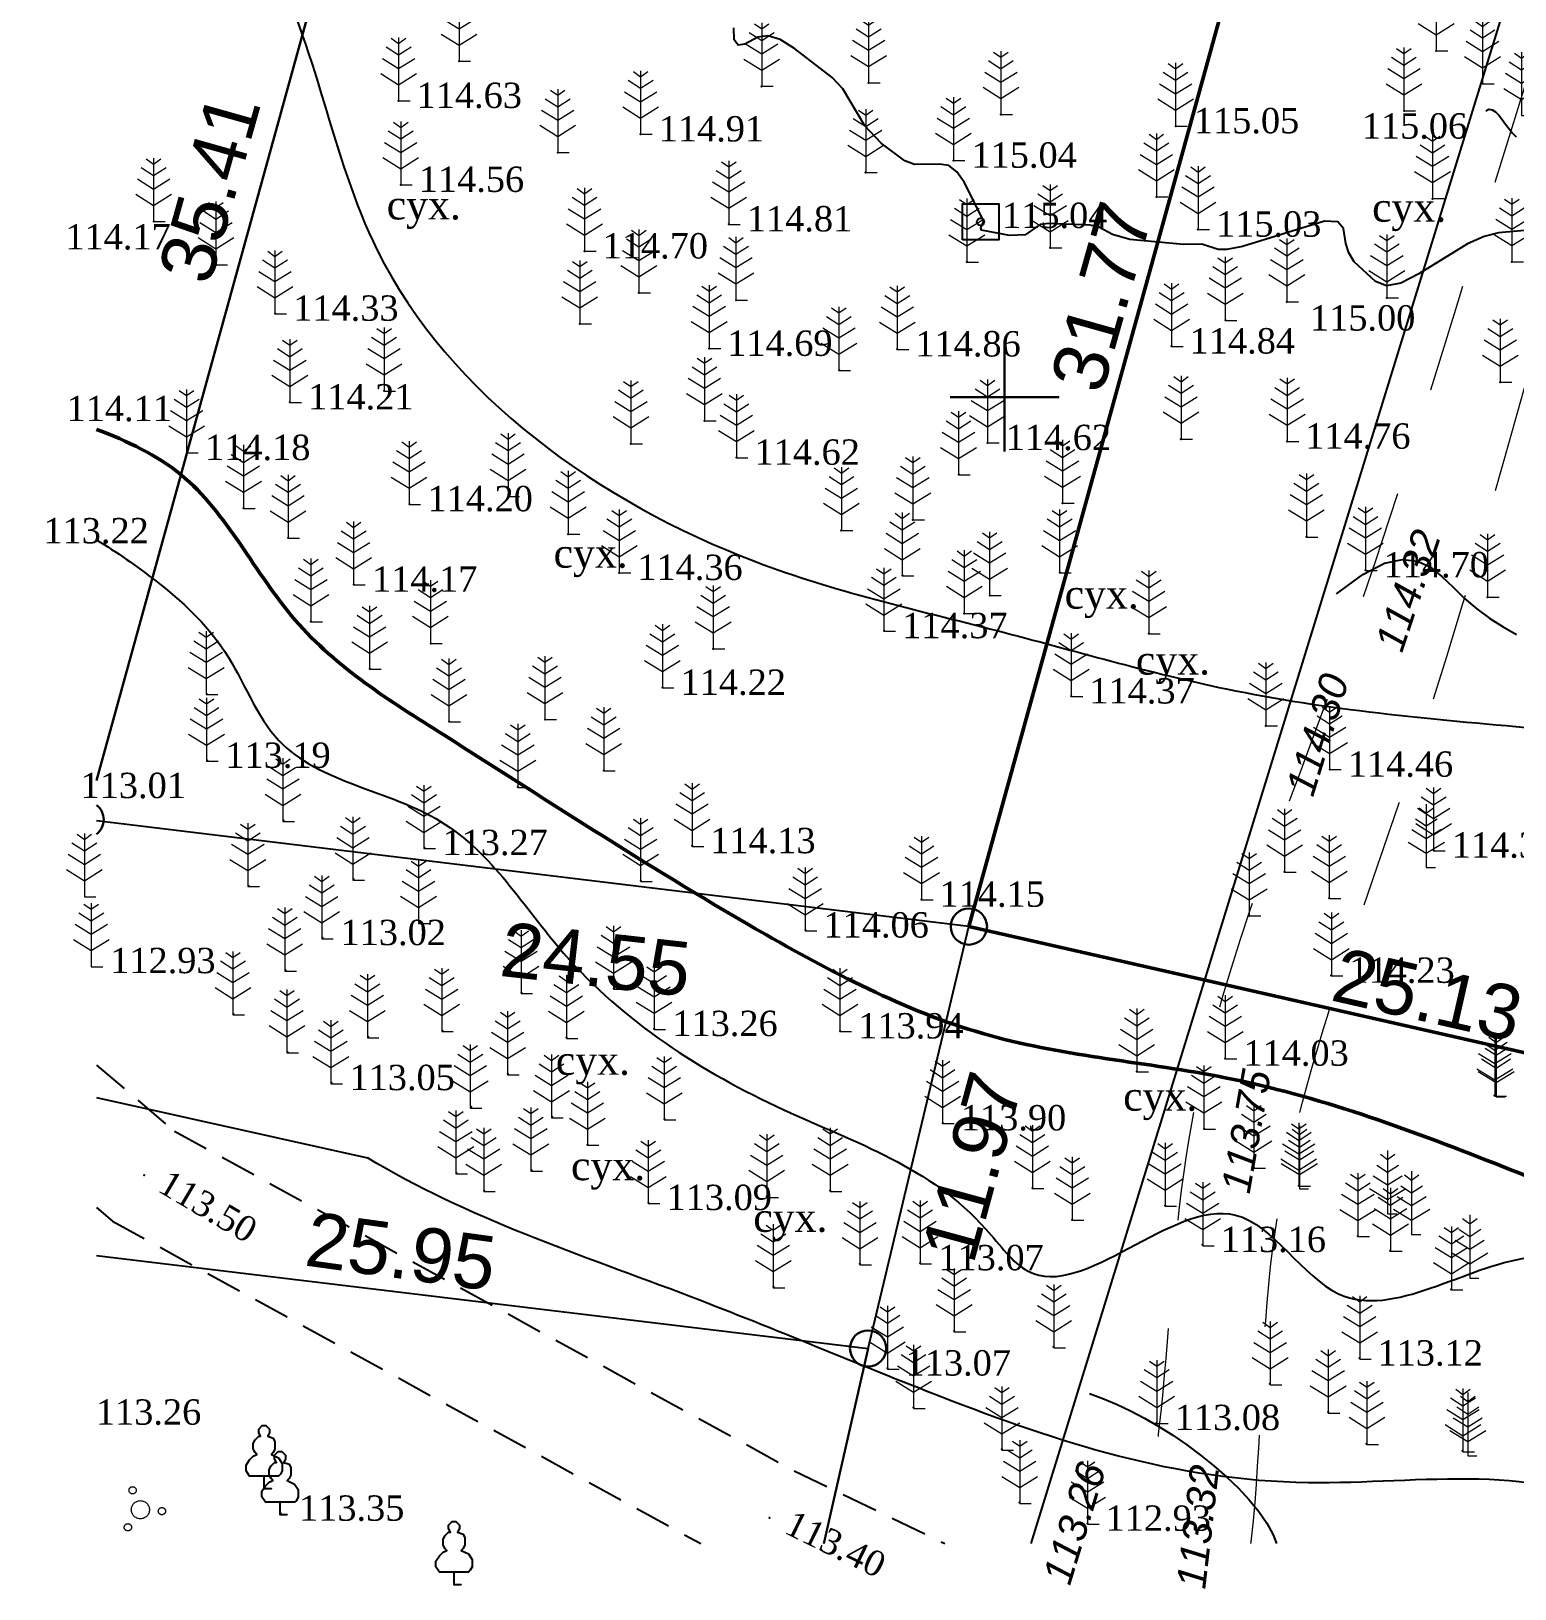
# Model space of a CAD drawing. Header units: millimetres. Extents: x 5405620.8 to 5405710.3, y 5524816.9 to 5524898.3.
# Drawn here: x 5405623.14 to 5405664.08, y 5524817.11 to 5524860.1 of the extents above; entities that cross this region are included whole.
import ezdxf
from ezdxf.enums import TextEntityAlignment as Align

# ---------------------------------------------------------------- set-up
doc = ezdxf.new("R2010")
doc.units = ezdxf.units.MM
for name, pattern in [('0', [0]), ('1', [6, 3, -3]), ('DASHEDX2', [1.5, 1, -0.5]), ('суцільна', [50, 50, 0])]:
    doc.linetypes.add(name, pattern=pattern)
for name, color, linetype, lineweight in [('11900000', 1, 'Continuous', 30), ('ТОЧКИ', 7, 'Continuous', 30), ('усл. знак', 7, 'суцільна', 20)]:
    doc.layers.add(name, color=color, linetype=linetype, lineweight=lineweight)
for name, color, linetype in [('12000000', 7, 'Continuous'), ('61420000', 7, 'Continuous'), ('71132060', 7, '0'), ('SC007', 7, 'Continuous'), ('горизонт_1', 12, 'Continuous'), ('горизонтали', 42, 'Continuous'), ('Горизонтали--MIN', 32, 'Continuous'), ('дороги', 7, 'Continuous'), ('Ділянки_Межі', 10, 'Continuous'), ('надписи', 7, 'Continuous'), ('Ограда каменная', 7, 'g5_472'), ('отметки', 7, 'Continuous'), ('промеры', 185, 'Continuous'), ('Растительность', 7, 'Continuous')]:
    doc.layers.add(name, color=color, linetype=linetype)
doc.styles.get("Standard").update_dxf_attribs({"font": 'arial.ttf'})
doc.styles.add('times', font='times.ttf')
doc.styles.add('WMF-Arial Cyr2', font='ariali.ttf')
doc.linetypes.add('g5_472', pattern='A,0,-4,[25,GUGK_2005.shx,S=0.4,R=0,X=0,Y=-0.2],0', length=4)

# ---------------------------------------------------------------- blocks, each defined once
blk = doc.blocks.new('A$C51FE15A3')
at = {"layer": 'Растительность', "color": 94, "lineweight": 0}
for points in [[(-0.201, 1.726), (0, 1.584), (0.201, 1.726)], [(0, 1.75), (0, 0), (0.319, 0)], [(-0.343, 1.489), (0, 1.267), (0.343, 1.489)], [(-0.447, 1.172), (0, 0.895), (0.447, 1.172)], [(-0.493, 0.753), (0, 0.444), (0.493, 0.753)]]:
    blk.add_lwpolyline(points, dxfattribs=at)
blk = doc.blocks.new('A$C2ACB5305')
at = {"layer": 'Растительность'}
blk.add_lwpolyline([(0.2, 0), (0.2, 0), (0, 0), (0, 0.35), (-0.4, 0.35), (-0.5, 0.5), (-0.5, 0.65), (-0.4, 0.8), (-0.3, 0.9), (-0.2, 0.95), (-0.25, 1), (-0.3, 1.1), (-0.3, 1.25), (-0.25, 1.35), (-0.15, 1.45), (-0.1, 1.45), (-0.15, 1.55), (-0.15, 1.65), (-0.05, 1.75), (0.05, 1.75), (0.15, 1.65), (0.15, 1.55), (0.1, 1.45), (0.25, 1.4), (0.3, 1.3), (0.3, 1.1), (0.25, 1), (0.2, 0.95), (0.4, 0.85), (0.5, 0.7), (0.5, 0.5), (0.45, 0.4), (0.4, 0.35), (0, 0.35)], dxfattribs=at)
blk = doc.blocks.new('A$C72385B22')
at = {"layer": 'усл. знак'}
for centre, radius in [((-0.02, 1.49), 0.25), ((0, 0), 0.625), ((-1.29, -0.64), 0.25), ((1.28, -0.76), 0.25)]:
    blk.add_circle(centre, radius, dxfattribs=at)
blk = doc.blocks.new('SYMBOL902')
at = {"layer": 'SC007'}
blk.add_lwpolyline([(-1.25, -1.25), (-1.25, 1.25), (1.25, 1.25), (1.25, -1.25)], close=True, dxfattribs=at)
blk.add_circle((0, 0), 0.25, dxfattribs=at)
blk = doc.blocks.new('SYMBOL71132060')
at = {"layer": 'SC007', "color": 94, "lineweight": 0}
for points in [[(0, 1.75), (0, 0), (0.25, 0)], [(-0.3, 1.35), (0, 1.15), (0.3, 1.35)], [(-0.2, 1.65), (0, 1.5), (0.2, 1.65)], [(-0.4, 1.05), (0, 0.8), (0.4, 1.05)], [(-0.5, 0.7), (0, 0.4), (0.5, 0.7)]]:
    blk.add_lwpolyline(points, dxfattribs=at)

msp = doc.modelspace()

# ---------------------------------------------------------------- hatches: boundary and pattern name
at = {"layer": '12000000', "lineweight": 15, "ltscale": 0.02, "extrusion": (-0.000964997, -0.001555, 0.999998)}
for points in [[(5404044.537, 5522240.363, 1), (5404044.874, 5522240.385, 1)], [(5404041.241, 5522222.973, 1), (5404041.577, 5522222.995, 1)], [(5404038.27, 5522220.096, 1), (5404038.607, 5522220.118, 1)], [(5404044.326, 5522211.541, 1), (5404044.663, 5522211.562, 1)], [(5404036.687, 5522207.948, 1), (5404037.024, 5522207.97, 1)]]:
    msp.add_hatch(color=7, dxfattribs=at).paths.add_polyline_path(points)

# ---------------------------------------------------------------- linework, layer by layer
at = {"layer": '11900000', "color": 0, "linetype": '0', "lineweight": 15, "ltscale": 0.7}
for points in [[(5405650, 5524848.496), (5405650, 5524851.504)], [(5405650, 5524848.496), (5405650, 5524851.504)], [(5405650, 5524848.496), (5405650, 5524851.504)], [(5405650, 5524848.496), (5405650, 5524851.504)], [(5405650, 5524848.496), (5405650, 5524851.504)], [(5405650, 5524848.496), (5405650, 5524851.504)], [(5405650, 5524848.496), (5405650, 5524851.504)], [(5405650, 5524848.496), (5405650, 5524851.504)], [(5405650, 5524848.496), (5405650, 5524851.504)], [(5405650, 5524848.496), (5405650, 5524851.504)], [(5405650, 5524848.496), (5405650, 5524851.504)], [(5405650, 5524848.496), (5405650, 5524851.504)], [(5405650, 5524848.496), (5405650, 5524851.504)], [(5405650, 5524848.496), (5405650, 5524851.504)], [(5405650, 5524848.496), (5405650, 5524851.504)], [(5405650, 5524848.496), (5405650, 5524851.504)], [(5405650, 5524848.496), (5405650, 5524851.504)], [(5405650, 5524848.496), (5405650, 5524851.504)], [(5405650, 5524848.496), (5405650, 5524851.504)], [(5405650, 5524848.496), (5405650, 5524851.504)], [(5405650, 5524848.496), (5405650, 5524851.504)], [(5405650, 5524848.496), (5405650, 5524851.504)], [(5405650, 5524848.496), (5405650, 5524851.504)], [(5405650, 5524848.496), (5405650, 5524851.504)], [(5405650, 5524848.496), (5405650, 5524851.504)], [(5405650, 5524848.496), (5405650, 5524851.504)], [(5405650, 5524848.496), (5405650, 5524851.504)], [(5405648.496, 5524850), (5405651.504, 5524850)], [(5405648.496, 5524850), (5405651.504, 5524850)], [(5405648.496, 5524850), (5405651.504, 5524850)], [(5405648.496, 5524850), (5405651.504, 5524850)], [(5405648.496, 5524850), (5405651.504, 5524850)], [(5405648.496, 5524850), (5405651.504, 5524850)], [(5405648.496, 5524850), (5405651.504, 5524850)], [(5405648.496, 5524850), (5405651.504, 5524850)], [(5405648.496, 5524850), (5405651.504, 5524850)], [(5405648.496, 5524850), (5405651.504, 5524850)], [(5405648.496, 5524850), (5405651.504, 5524850)], [(5405648.496, 5524850), (5405651.504, 5524850)], [(5405648.496, 5524850), (5405651.504, 5524850)], [(5405648.496, 5524850), (5405651.504, 5524850)], [(5405648.496, 5524850), (5405651.504, 5524850)]]:
    msp.add_lwpolyline(points, dxfattribs=at)
at = {"layer": '11900000', "linetype": '0', "lineweight": 15, "ltscale": 0.7}
for points in [[(5405650, 5524848.496), (5405650, 5524851.504)], [(5405650, 5524848.496), (5405650, 5524851.504)], [(5405650, 5524848.496), (5405650, 5524851.504)], [(5405650, 5524848.496), (5405650, 5524851.504)], [(5405650, 5524848.496), (5405650, 5524851.504)], [(5405648.496, 5524850), (5405651.504, 5524850)], [(5405648.496, 5524850), (5405651.504, 5524850)]]:
    msp.add_lwpolyline(points, dxfattribs=at)
at = {"layer": '11900000', "color": 7}
for points in [[(5405650, 5524848.5, 0), (5405650, 5524851.5, 0)], [(5405650, 5524848.5, 0), (5405650, 5524851.5, 0)], [(5405648.5, 5524850, 0), (5405651.5, 5524850, 0)], [(5405648.5, 5524850, 0), (5405651.5, 5524850, 0)]]:
    msp.add_polyline3d(points, dxfattribs=at)
at = {"layer": '61420000', "linetype": '1', "lineweight": 15}
for points, knots in [([(5405707.688, 5524871.991), (5405704.901, 5524872.844), (5405699.886, 5524874.437), (5405692.768, 5524876.821), (5405685.912, 5524877.833), (5405678.582, 5524877.207), (5405672.234, 5524873.951), (5405668.472, 5524869.55), (5405666.526, 5524865.103), (5405663.472, 5524856.175), (5405660.084, 5524843.934), (5405654.824, 5524831.458), (5405654.529, 5524823.292), (5405654.022, 5524819.581), (5405653.765, 5524818.356)], [193.637944, 193.637944, 193.637944, 193.637944, 202.382152, 209.415787, 216.125508, 223.040534, 231.175391, 236.802451, 240.04126, 245.684224, 265.100818, 278.270441, 285.703111, 289.460054, 289.460054, 289.460054, 289.460054]), ([(5405656.799, 5524818.356), (5405656.805, 5524818.401), (5405657.115, 5524821.103), (5405656.994, 5524826.636), (5405659.25, 5524834.228), (5405663.787, 5524846.756), (5405666.287, 5524859.547), (5405672.978, 5524871.175), (5405679.352, 5524874.282), (5405685.758, 5524874.742), (5405690.47, 5524874.577), (5405697.835, 5524872.433), (5405703.121, 5524870.762), (5405707.688, 5524869.353)], [141.235137, 141.235137, 141.235137, 141.235137, 141.370925, 149.409107, 157.660526, 164.914892, 189.429807, 196.533002, 204.112948, 209.45441, 215.794726, 218.082006, 232.42666, 232.42666, 232.42666, 232.42666])]:
    msp.add_open_spline(points, degree=3, knots=knots, dxfattribs=at)
at = {"layer": 'горизонт_1', "color": 32}
msp.add_polyline3d([(5405624.944, 5524830.668, 89.235), (5405632.424, 5524829.007, 0)], dxfattribs=at)
at = {"layer": 'горизонтали', "color": 32}
for points in [[(5405642.837, 5524859.742, 115), (5405642.647, 5524859.712, 115), (5405642.537, 5524859.862, 115), (5405642.527, 5524860.192, 115)], [(5405664.977, 5524854.652, 115), (5405663.627, 5524854.532, 115), (5405663.237, 5524854.432, 115), (5405662.777, 5524854.232, 115), (5405661.437, 5524853.402, 115), (5405660.937, 5524853.142, 115), (5405660.537, 5524853.072, 115), (5405660.237, 5524853.192, 115), (5405659.647, 5524853.732, 115), (5405659.497, 5524853.982, 115), (5405659.417, 5524854.242, 115), (5405659.357, 5524854.652, 115), (5405659.197, 5524854.842, 115), (5405658.827, 5524854.862, 115), (5405656.567, 5524854.162, 115), (5405656.137, 5524854.072, 115), (5405655.897, 5524854.072, 115), (5405655.447, 5524854.222, 115), (5405654.937, 5524854.212, 115), (5405653.457, 5524854.352, 115), (5405652.977, 5524854.492, 115), (5405652.607, 5524854.692, 115), (5405652.367, 5524854.752, 115), (5405651.217, 5524854.792, 115), (5405650.987, 5524854.762, 115), (5405650.567, 5524854.482, 115), (5405650.137, 5524854.462, 115), (5405649.367, 5524854.612, 115), (5405649.347, 5524854.672, 115), (5405649.427, 5524854.862, 115), (5405648.887, 5524855.932, 115), (5405648.687, 5524856.222, 115), (5405648.467, 5524856.392, 115), (5405648.207, 5524856.432, 115), (5405647.517, 5524856.422, 115), (5405647.247, 5524856.522, 115), (5405646.597, 5524857.012, 115), (5405646.147, 5524857.492, 115), (5405645.537, 5524858.512, 115), (5405645.247, 5524858.822, 115), (5405644.207, 5524859.622, 115), (5405643.807, 5524859.872, 115), (5405643.467, 5524859.972, 115), (5405643.197, 5524859.932, 115), (5405642.837, 5524859.742, 115)]]:
    msp.add_polyline3d(points, dxfattribs=at)
for points, knots in [([(5405624.944, 5524888.44), (5405625.73, 5524887.403), (5405626.885, 5524885.161), (5405628.214, 5524880.763), (5405622.772, 5524879.375), (5405624.442, 5524872.575), (5405625.964, 5524867.149), (5405630.819, 5524861.461), (5405631.98, 5524851.958), (5405640.975, 5524845.575), (5405649.66, 5524843.677), (5405656.782, 5524841.559), (5405664.498, 5524840.873), (5405672.19, 5524840.206), (5405676.031, 5524835.984), (5405676.865, 5524831.81), (5405679.532, 5524831.957), (5405681.099, 5524832.87), (5405680.638, 5524834.459), (5405680.358, 5524836.341), (5405681.752, 5524836.366), (5405683.253, 5524833.632), (5405686.602, 5524834.46), (5405689.863, 5524835.266)], [1018.845437, 1018.845437, 1018.845437, 1018.845437, 1022.90954, 1026.380728, 1030.095834, 1035.395338, 1043.1603, 1048.251367, 1057.010325, 1070.527511, 1077.466358, 1083.982496, 1092.600956, 1101.125451, 1105.517523, 1109.387698, 1111.533173, 1112.392162, 1114.416178, 1115.856032, 1116.930007, 1117.144695, 1125.035619, 1125.035619, 1125.035619, 1125.035619]), ([(5405624.944, 5524846.066), (5405625.504, 5524845.718), (5405626.769, 5524844.853), (5405628.701, 5524843.092), (5405629.928, 5524839.492), (5405634.972, 5524838.94), (5405638.051, 5524833.668), (5405643.5, 5524830.191), (5405648.487, 5524828.581), (5405651.496, 5524824.289), (5405656.122, 5524829.555), (5405659.386, 5524823.566), (5405665.551, 5524828.125), (5405671.346, 5524821.613), (5405676.935, 5524816.585), (5405681.264, 5524817.737), (5405682.481, 5524818.06)], [250.933452, 250.933452, 250.933452, 250.933452, 252.991366, 255.698925, 258.590998, 263.577238, 268.549286, 276.008979, 282.485158, 284.13014, 290.057535, 293.654163, 298.963585, 306.578764, 315.889792, 319.532435, 319.532435, 319.532435, 319.532435]), ([(5405667.873, 5524818.356), (5405667.631, 5524818.618), (5405665.349, 5524820.752), (5405657.432, 5524819.19), (5405649.151, 5524821.923), (5405640.71, 5524825.553), (5405635.165, 5524827.34), (5405632.424, 5524829.007)], [13.106521, 13.106521, 13.106521, 13.106521, 14.2098, 22.986785, 33.367328, 40.82933, 50.530024, 50.530024, 50.530024, 50.530024])]:
    msp.add_open_spline(points, degree=3, knots=knots, dxfattribs=at)
at = {"layer": 'горизонтали', "color": 32, "lineweight": 50}
msp.add_open_spline([(5405688.14, 5524818.356), (5405680.928, 5524822.158), (5405677.372, 5524821.759), (5405672.077, 5524823.089), (5405668.394, 5524826.87), (5405662.764, 5524829.2), (5405656.57, 5524831.468), (5405649.417, 5524831.949), (5405642.241, 5524835.674), (5405636.068, 5524839.74), (5405630.096, 5524843.44), (5405628.124, 5524847.711), (5405625.799, 5524848.784), (5405624.944, 5524849.11)], degree=3, knots=[1.999503, 1.999503, 1.999503, 1.999503, 7.568343, 12.725493, 17.654253, 23.006167, 30.801483, 37.395587, 44.178008, 54.639578, 59.818306, 64.919884, 67.63758, 67.63758, 67.63758, 67.63758], dxfattribs=at)
at = {"layer": 'Горизонтали--MIN'}
for points in [[(5405663.281, 5524857.905), (5405663.368, 5524857.945), (5405663.456, 5524857.931), (5405663.546, 5524857.873), (5405663.638, 5524857.78), (5405663.732, 5524857.665), (5405663.827, 5524857.537), (5405663.923, 5524857.408), (5405664.02, 5524857.287), (5405664.119, 5524857.182)], [(5405659.159, 5524844.572), (5405659.885, 5524845.109), (5405660.484, 5524845.414), (5405660.981, 5524845.524), (5405661.396, 5524845.476), (5405661.752, 5524845.307), (5405662.071, 5524845.054), (5405662.377, 5524844.755), (5405662.691, 5524844.445), (5405663.029, 5524844.157), (5405663.388, 5524843.895), (5405663.757, 5524843.66), (5405664.126, 5524843.451)], [(5405652.349, 5524822.496), (5405652.716, 5524822.365), (5405653.093, 5524822.208), (5405653.478, 5524822.025), (5405653.867, 5524821.82), (5405654.257, 5524821.593), (5405654.646, 5524821.346), (5405655.031, 5524821.082), (5405655.408, 5524820.801), (5405655.775, 5524820.507), (5405656.126, 5524820.201), (5405656.454, 5524819.887), (5405656.753, 5524819.566), (5405657.017, 5524819.243), (5405657.238, 5524818.92), (5405657.412, 5524818.599), (5405657.504, 5524818.356)]]:
    msp.add_lwpolyline(points, dxfattribs=at)
at = {"layer": 'дороги', "color": 7, "linetype": 'DASHEDX2', "elevation": 112.71}
for points in [[(5405624.944, 5524831.561), (5405627.094, 5524829.743), (5405644.197, 5524820.364), (5405648.352, 5524818.356)], [(5405624.944, 5524827.632), (5405625.386, 5524827.257), (5405641.619, 5524818.356)]]:
    msp.add_lwpolyline(points, dxfattribs=at)
at = {"layer": 'Ділянки_Межі', "lineweight": 50}
msp.add_lwpolyline([(5405649.017, 5524835.388), (5405657.472, 5524866.014), (5405661.2, 5524879.516), (5405666.399, 5524878.073), (5405689.243, 5524871.766), (5405688.54, 5524869.89), (5405673.52, 5524829.82)], close=True, dxfattribs=at)
at = {"layer": 'Ділянки_Межі'}
for points in [[(5405624.944, 5524874.993), (5405634.068, 5524872.474), (5405624.944, 5524839.422)], [(5405624.944, 5524839.422), (5405634.068, 5524872.474), (5405657.472, 5524866.014), (5405649.017, 5524835.388), (5405624.944, 5524838.306)], [(5405645.011, 5524818.356), (5405646.236, 5524823.743), (5405649.017, 5524835.388), (5405673.52, 5524829.82), (5405670.914, 5524818.356)], [(5405624.944, 5524826.306), (5405646.236, 5524823.743), (5405645.011, 5524818.356)]]:
    msp.add_lwpolyline(points, dxfattribs=at)
at = {"layer": 'Ділянки_Межі', "lineweight": 25}
msp.add_lwpolyline([(5405624.944, 5524826.306), (5405646.236, 5524823.743), (5405649.017, 5524835.388), (5405624.944, 5524838.306)], dxfattribs=at)
at = {"layer": 'Ограда каменная', "flags": 128}
msp.add_lwpolyline([(5405674.918, 5524896.878), (5405650.728, 5524818.356)], dxfattribs=at)
at = {"layer": 'отметки', "color": 7}
for p in [(5405661.91, 5524859.563, 115.167), (5405634.948, 5524859.274, 114.68), (5405646.249, 5524858.677, 115.042), (5405663.187, 5524858.654, 115.147), (5405643.297, 5524858.579, 114.876), (5405633.277, 5524858.182, 114.632), (5405649.902, 5524857.802, 115.099), (5405661.024, 5524857.903, 115.064), (5405654.725, 5524857.483, 115.052), (5405639.959, 5524857.258, 114.909), (5405637.673, 5524856.752, 114.696), (5405648.588, 5524856.533, 115.035), (5405646.166, 5524856.204, 114.965), (5405633.338, 5524855.865, 114.555), (5405654.19, 5524855.532, 115.028), (5405661.81, 5524855.477, 115.076), (5405626.523, 5524854.851, 114.355), (5405642.391, 5524854.775, 114.811), (5405655.336, 5524854.63, 115.026), (5405638.411, 5524854.028, 114.695), (5405651.256, 5524854.124, 114.977), (5405628.246, 5524853.657, 114.417), (5405648.96, 5524853.731, 114.894), (5405663.999, 5524853.736, 114.946), (5405639.912, 5524852.882, 114.632), (5405642.593, 5524852.68, 114.736), (5405657.793, 5524852.63, 114.945), (5405660.546, 5524852.744, 114.996), (5405629.873, 5524852.309, 114.332), (5405638.286, 5524852.026, 114.604), (5405656.095, 5524852.126, 114.86), (5405641.848, 5524851.34, 114.695), (5405654.608, 5524851.404, 114.837), (5405647.041, 5524851.323, 114.859), (5405645.435, 5524850.745, 114.734), (5405632.885, 5524850.176, 114.374), (5405663.681, 5524850.411, 114.871), (5405630.284, 5524849.861, 114.207), (5405641.725, 5524849.349, 114.613), (5405654.869, 5524848.844, 114.746), (5405657.796, 5524848.777, 114.755), (5405627.44, 5524848.464, 114.181), (5405639.689, 5524848.712, 114.489), (5405642.602, 5524848.334, 114.616), (5405649.532, 5524848.739, 114.621), (5405648.736, 5524847.862, 114.645), (5405633.578, 5524847.05, 114.197), (5405636.302, 5524847.267, 114.342), (5405651.601, 5524847.072, 114.633), (5405629.002, 5524846.94, 114.091), (5405647.474, 5524846.611, 114.656), (5405637.963, 5524846.222, 114.312), (5405645.497, 5524846.321, 114.542), (5405630.232, 5524846.114, 114.156), (5405658.332, 5524846.144, 114.626), (5405639.368, 5524845.154, 114.356), (5405647.184, 5524845.076, 114.47), (5405651.522, 5524845.158, 114.579), (5405659.96, 5524845.225, 114.702), (5405632.047, 5524844.829, 114.172), (5405649.595, 5524844.53, 114.616), (5405663.331, 5524844.482, 114.605), (5405648.89, 5524844.033, 114.519), (5405630.863, 5524843.808, 114.091), (5405634.167, 5524843.205, 114.19), (5405646.677, 5524843.548, 114.372), (5405653.978, 5524843.478, 114.569), (5405641.958, 5524843.057, 114.356), (5405632.484, 5524842.504, 114.065), (5405640.562, 5524841.983, 114.218), (5405627.991, 5524841.803, 113.199), (5405651.841, 5524841.745, 114.366), (5405634.678, 5524841.052, 114.118), (5405637.321, 5524841.107, 114.154), (5405657.209, 5524840.932, 114.463), (5405628, 5524839.968, 113.186), (5405658.973, 5524839.723, 114.458), (5405638.944, 5524839.696, 114.223), (5405636.572, 5524839.243, 114.031), (5405630.107, 5524838.311, 113.16), (5405641.38, 5524837.613, 114.131), (5405633.991, 5524837.56, 113.267), (5405661.842, 5524837.489, 114.377), (5405657.728, 5524836.9, 114.235), (5405629.145, 5524836.505, 113.031), (5405632.04, 5524836.694, 113.144), (5405639.962, 5524836.646, 113.988), (5405647.708, 5524836.135, 114.148), (5405658.959, 5524836.172, 114.218), (5405633.849, 5524835.49, 113.161), (5405656.753, 5524835.684, 114.237), (5405631.179, 5524835.076, 113.018), (5405644.505, 5524835.284, 114.061), (5405630.164, 5524834.183, 112.986), (5405659.016, 5524834.035, 114.228), (5405636.669, 5524833.561, 113.168), (5405639.222, 5524833.676, 113.333), (5405628.725, 5524832.974, 113.011), (5405634.489, 5524832.509, 113.077), (5405640.334, 5524832.566, 113.259), (5405645.464, 5524832.5, 113.937), (5405632.441, 5524832.346, 112.971), (5405637.917, 5524832.326, 113.179), (5405630.215, 5524831.922, 112.971), (5405656.092, 5524831.747, 114.026), (5405636.299, 5524831.326, 113.088), (5405653.649, 5524831.39, 113.978), (5405631.426, 5524831.073, 113.047), (5405663.525, 5524830.722, 114.187), (5405635.279, 5524830.408, 113.014), (5405637.515, 5524830.132, 113.066), (5405640.614, 5524830.074, 113.105), (5405648.296, 5524829.962, 113.901), (5405655.505, 5524829.808, 113.96), (5405638.495, 5524829.368, 113.13), (5405634.874, 5524828.581, 113.09), (5405636.945, 5524828.665, 113.065), (5405656.884, 5524828.729, 113.906), (5405626.263, 5524828.529, 112.68), (5405626.263, 5524828.529, 113.497), (5405650.768, 5524828.17, 113.854), (5405658.118, 5524828.234, 113.885), (5405635.644, 5524828.095, 113.146), (5405640.175, 5524827.763, 113.091), (5405643.443, 5524827.941, 113.041), (5405645.19, 5524828.101, 113.089), (5405654.429, 5524827.689, 113.827), (5405651.868, 5524827.29, 113.839), (5405659.748, 5524826.838, 113.881), (5405655.464, 5524826.604, 113.163), (5405660.646, 5524826.44, 113.924), (5405646.012, 5524826.075, 113.089), (5405647.675, 5524826.101, 113.07), (5405643.624, 5524825.444, 113.049), (5405662.321, 5524825.373, 113.19), (5405648.608, 5524824.224, 113.041), (5405651.354, 5524823.788, 113.042), (5405659.793, 5524823.471, 113.121), (5405646.771, 5524823.195, 113.065), (5405657.321, 5524822.768, 113.013), (5405647.491, 5524822.115, 112.933), (5405654.198, 5524821.69, 113.077), (5405658.927, 5524821.981, 113.058), (5405649.925, 5524820.968, 112.994), (5405659.993, 5524821.112, 113.007), (5405662.639, 5524820.914, 113.008), (5405629.59, 5524819.902, 112.55), (5405629.59, 5524819.902, 113.367), (5405630.033, 5524819.188, 112.535), (5405630.033, 5524819.188, 113.352), (5405650.418, 5524819.49, 112.929), (5405643.519, 5524819.068, 112.584), (5405643.519, 5524819.068, 113.401), (5405652.289, 5524818.911, 112.927)]:
    msp.add_point(p, dxfattribs=at)
at = {"layer": 'ТОЧКИ'}
for centre in [(5405649.017, 5524835.388), (5405646.236, 5524823.743)]:
    msp.add_circle(centre, 0.5, dxfattribs=at)
msp.add_arc((5405624.646, 5524838.342), 0.499, 306.6818, 53.3182, dxfattribs=at)

# ---------------------------------------------------------------- block references
at = {"layer": '71132060'}
for p in [(5405661.638, 5524837.016, 114.31), (5405663.566, 5524830.684, 114.15), (5405658.138, 5524828.146, 111.21), (5405660.571, 5524827.455, 113.83), (5405661.234, 5524826.886, 113.89), (5405662.839, 5524825.683, 113.78), (5405662.784, 5524820.778, 113.78)]:
    msp.add_blockref('SYMBOL71132060', p, dxfattribs=at)
at = {"layer": 'отметки', "color": 7, "xscale": 0.400000000372529, "yscale": 0.400000000372529, "zscale": 0.400000000372529}
msp.add_blockref('SYMBOL902', (5405649.34, 5524854.84, 114.22), dxfattribs=at)
at = {"layer": 'Растительность', "color": 7}
for name, p in [('A$C51FE15A3', (5405661.91, 5524859.56, 115.17)), ('A$C51FE15A3', (5405634.95, 5524859.27, 114.68)), ('A$C51FE15A3', (5405646.25, 5524858.68, 115.04)), ('A$C51FE15A3', (5405663.19, 5524858.65, 115.15)), ('A$C51FE15A3', (5405633.28, 5524858.18, 114.63)), ('A$C51FE15A3', (5405643.3, 5524858.58, 114.88)), ('A$C51FE15A3', (5405649.9, 5524857.8, 115.1)), ('A$C51FE15A3', (5405661.02, 5524857.9, 115.06)), ('A$C51FE15A3', (5405664.27, 5524857.77, 115.08)), ('A$C51FE15A3', (5405654.72, 5524857.48, 115.05)), ('A$C51FE15A3', (5405639.96, 5524857.26, 114.91)), ('A$C51FE15A3', (5405637.67, 5524856.75, 114.7)), ('A$C51FE15A3', (5405648.59, 5524856.53, 115.04)), ('A$C51FE15A3', (5405646.17, 5524856.2, 114.97)), ('A$C51FE15A3', (5405633.34, 5524855.86, 114.56)), ('A$C51FE15A3', (5405654.19, 5524855.53, 115.03)), ('A$C51FE15A3', (5405661.81, 5524855.48, 115.08)), ('A$C51FE15A3', (5405626.52, 5524854.85, 114.35)), ('A$C51FE15A3', (5405642.39, 5524854.77, 114.81)), ('A$C51FE15A3', (5405655.34, 5524854.63, 115.03)), ('A$C51FE15A3', (5405638.41, 5524854.03, 114.7)), ('A$C51FE15A3', (5405651.26, 5524854.12, 114.98)), ('A$C51FE15A3', (5405628.24, 5524853.65, 114.42)), ('A$C51FE15A3', (5405648.96, 5524853.73, 114.89)), ('A$C51FE15A3', (5405664, 5524853.74, 114.95)), ('A$C51FE15A3', (5405639.91, 5524852.88, 114.63)), ('A$C51FE15A3', (5405642.59, 5524852.68, 114.74)), ('A$C51FE15A3', (5405657.79, 5524852.63, 114.94)), ('A$C51FE15A3', (5405660.55, 5524852.74, 115)), ('A$C51FE15A3', (5405629.87, 5524852.3, 114.33)), ('A$C51FE15A3', (5405638.28, 5524852.02, 114.6)), ('A$C51FE15A3', (5405656.09, 5524852.12, 114.86)), ('A$C51FE15A3', (5405641.85, 5524851.34, 114.69)), ('A$C51FE15A3', (5405647.04, 5524851.32, 114.86)), ('A$C51FE15A3', (5405654.61, 5524851.4, 114.84)), ('A$C51FE15A3', (5405645.43, 5524850.74, 114.73)), ('A$C51FE15A3', (5405632.88, 5524850.17, 114.37)), ('A$C51FE15A3', (5405663.68, 5524850.41, 114.87)), ('A$C51FE15A3', (5405630.28, 5524849.85, 114.21)), ('A$C51FE15A3', (5405641.72, 5524849.35, 114.61)), ('A$C51FE15A3', (5405649.53, 5524848.74, 114.62)), ('A$C51FE15A3', (5405654.87, 5524848.84, 114.75)), ('A$C51FE15A3', (5405657.8, 5524848.78, 114.76)), ('A$C51FE15A3', (5405627.43, 5524848.46, 114.18)), ('A$C51FE15A3', (5405639.69, 5524848.71, 114.49)), ('A$C51FE15A3', (5405642.6, 5524848.33, 114.62)), ('A$C51FE15A3', (5405648.73, 5524847.86, 114.65)), ('A$C51FE15A3', (5405633.57, 5524847.04, 114.2)), ('A$C51FE15A3', (5405636.3, 5524847.26, 114.34)), ('A$C51FE15A3', (5405651.6, 5524847.07, 114.63)), ('A$C51FE15A3', (5405629, 5524846.93, 114.09)), ('A$C51FE15A3', (5405647.47, 5524846.61, 114.66)), ('A$C51FE15A3', (5405637.96, 5524846.22, 114.31)), ('A$C51FE15A3', (5405645.5, 5524846.32, 114.54)), ('A$C51FE15A3', (5405658.33, 5524846.14, 114.63)), ('A$C51FE15A3', (5405630.23, 5524846.11, 114.16)), ('A$C51FE15A3', (5405639.37, 5524845.15, 114.36)), ('A$C51FE15A3', (5405647.18, 5524845.07, 114.47)), ('A$C51FE15A3', (5405651.52, 5524845.15, 114.58)), ('A$C51FE15A3', (5405659.96, 5524845.22, 114.7)), ('A$C51FE15A3', (5405632.04, 5524844.82, 114.17)), ('A$C51FE15A3', (5405649.59, 5524844.53, 114.62)), ('A$C51FE15A3', (5405663.33, 5524844.48, 114.6)), ('A$C51FE15A3', (5405648.89, 5524844.03, 114.52)), ('A$C51FE15A3', (5405630.86, 5524843.8, 114.09)), ('A$C51FE15A3', (5405634.16, 5524843.2, 114.19)), ('A$C51FE15A3', (5405646.67, 5524843.54, 114.37)), ('A$C51FE15A3', (5405653.98, 5524843.47, 114.57)), ('A$C51FE15A3', (5405641.96, 5524843.05, 114.36)), ('A$C51FE15A3', (5405632.48, 5524842.49, 114.06)), ('A$C51FE15A3', (5405640.56, 5524841.98, 114.22)), ('A$C51FE15A3', (5405627.97, 5524841.79, 113.2)), ('A$C51FE15A3', (5405651.84, 5524841.74, 114.37)), ('A$C51FE15A3', (5405634.67, 5524841.04, 114.12)), ('A$C51FE15A3', (5405637.32, 5524841.1, 114.15)), ('A$C51FE15A3', (5405657.21, 5524840.93, 114.46)), ('A$C51FE15A3', (5405627.98, 5524839.95, 113.18)), ('A$C51FE15A3', (5405638.94, 5524839.69, 114.22)), ('A$C51FE15A3', (5405658.97, 5524839.72, 114.46)), ('A$C51FE15A3', (5405636.57, 5524839.23, 114.03)), ('A$C51FE15A3', (5405630.09, 5524838.29, 113.16)), ('A$C51FE15A3', (5405633.98, 5524837.54, 113.27)), ('A$C51FE15A3', (5405641.38, 5524837.6, 114.13)), ('A$C51FE15A3', (5405661.84, 5524837.48, 114.38)), ('A$C51FE15A3', (5405657.73, 5524836.89, 114.23)), ('A$C51FE15A3', (5405629.12, 5524836.49, 113.03)), ('A$C51FE15A3', (5405632.02, 5524836.67, 113.14)), ('A$C51FE15A3', (5405639.96, 5524836.63, 113.99)), ('A$C51FE15A3', (5405624.61, 5524836.21, 113)), ('A$C51FE15A3', (5405647.71, 5524836.13, 114.15)), ('A$C51FE15A3', (5405658.96, 5524836.16, 114.22)), ('A$C51FE15A3', (5405633.83, 5524835.47, 113.16)), ('A$C51FE15A3', (5405656.75, 5524835.68, 114.24)), ('A$C51FE15A3', (5405631.16, 5524835.05, 113.02)), ('A$C51FE15A3', (5405644.5, 5524835.27, 114.06)), ('A$C51FE15A3', (5405624.8, 5524834.28, 112.93)), ('A$C51FE15A3', (5405630.14, 5524834.16, 112.98)), ('A$C51FE15A3', (5405659.02, 5524834.03, 114.23)), ('A$C51FE15A3', (5405636.66, 5524833.54, 113.17)), ('A$C51FE15A3', (5405639.21, 5524833.66, 113.33)), ('A$C51FE15A3', (5405628.71, 5524832.95, 113.01)), ('A$C51FE15A3', (5405634.47, 5524832.49, 113.08)), ('A$C51FE15A3', (5405640.33, 5524832.55, 113.26)), ('A$C51FE15A3', (5405645.46, 5524832.49, 113.94)), ('A$C51FE15A3', (5405632.42, 5524832.32, 112.97)), ('A$C51FE15A3', (5405637.91, 5524832.3, 113.18)), ('A$C51FE15A3', (5405630.2, 5524831.9, 112.97)), ('A$C51FE15A3', (5405656.09, 5524831.74, 114.03)), ('A$C51FE15A3', (5405636.29, 5524831.3, 113.09)), ('A$C51FE15A3', (5405653.65, 5524831.38, 113.98)), ('A$C51FE15A3', (5405631.41, 5524831.05, 113.05)), ('A$C51FE15A3', (5405663.53, 5524830.71, 114.19)), ('A$C51FE15A3', (5405635.26, 5524830.38, 113.01)), ('A$C51FE15A3', (5405637.5, 5524830.11, 113.06)), ('A$C51FE15A3', (5405640.61, 5524830.05, 113.1)), ('A$C51FE15A3', (5405648.29, 5524829.95, 113.9)), ('A$C51FE15A3', (5405655.5, 5524829.8, 113.96)), ('A$C51FE15A3', (5405638.49, 5524829.35, 113.13)), ('A$C51FE15A3', (5405634.86, 5524828.56, 113.09)), ('A$C51FE15A3', (5405636.93, 5524828.64, 113.06)), ('A$C51FE15A3', (5405656.88, 5524828.72, 113.91)), ('A$C51FE15A3', (5405635.63, 5524828.08, 113.14)), ('A$C51FE15A3', (5405645.19, 5524828.08, 113.09)), ('A$C51FE15A3', (5405650.77, 5524828.16, 113.85)), ('A$C51FE15A3', (5405658.12, 5524828.22, 113.88)), ('A$C51FE15A3', (5405640.17, 5524827.74, 113.09)), ('A$C51FE15A3', (5405643.44, 5524827.91, 113.04)), ('A$C51FE15A3', (5405654.43, 5524827.67, 113.83)), ('A$C51FE15A3', (5405651.87, 5524827.28, 113.84)), ('A$C51FE15A3', (5405659.75, 5524826.83, 113.88)), ('A$C51FE15A3', (5405655.47, 5524826.58, 113.16)), ('A$C51FE15A3', (5405660.65, 5524826.43, 113.92)), ('A$C51FE15A3', (5405646.01, 5524826.05, 113.09)), ('A$C51FE15A3', (5405647.67, 5524826.08, 113.07)), ('A$C51FE15A3', (5405643.62, 5524825.42, 113.05)), ('A$C51FE15A3', (5405662.33, 5524825.36, 113.19)), ('A$C51FE15A3', (5405648.61, 5524824.2, 113.04)), ('A$C51FE15A3', (5405651.36, 5524823.76, 113.04)), ('A$C51FE15A3', (5405659.8, 5524823.45, 113.12)), ('A$C51FE15A3', (5405646.77, 5524823.17, 113.06)), ('A$C51FE15A3', (5405657.33, 5524822.74, 113.01)), ('A$C51FE15A3', (5405647.49, 5524822.09, 112.93)), ('A$C51FE15A3', (5405654.2, 5524821.67, 113.08)), ('A$C51FE15A3', (5405658.93, 5524821.96, 113.06)), ('A$C51FE15A3', (5405649.93, 5524820.94, 112.99)), ('A$C51FE15A3', (5405660, 5524821.09, 113.01)), ('A$C51FE15A3', (5405662.65, 5524820.89, 113.01)), ('A$C2ACB5305', (5405629.57, 5524819.87, 112.55)), ('A$C2ACB5305', (5405630.01, 5524819.15, 112.53)), ('A$C51FE15A3', (5405650.42, 5524819.46, 112.93)), ('A$C51FE15A3', (5405652.29, 5524818.89, 112.93)), ('A$C2ACB5305', (5405634.81, 5524817.22, 112.51))]:
    msp.add_blockref(name, p, dxfattribs=at)
at = {"layer": 'усл. знак', "color": 7, "linetype": 'суцільна', "lineweight": 13, "xscale": 0.3999999998750298, "yscale": 0.3999999998750298, "zscale": 0.3999999998750298, "rotation": 265.3647753868261}
msp.add_blockref('A$C72385B22', (5405626.155, 5524819.293), dxfattribs=at)

# ---------------------------------------------------------------- texts
at = {"layer": '12000000', "color": 7, "style": 'WMF-Arial Cyr2'}
for s, rotation, p in [('114.32', 71.5543, (5405660.97, 5524842.918, 114.32)), ('114.30', 72.8773, (5405658.512, 5524838.938, 114.3)), ('113.75', 79.9608, (5405656.761, 5524827.985, 113.75)), ('113.26', 72.8773, (5405651.803, 5524817.172, 113.26)), ('113.32', 83.4554, (5405655.537, 5524817.079, 113.32))]:
    msp.add_text(s, height=0.8, rotation=rotation, dxfattribs=at).set_placement(p)
at = {"layer": 'надписи', "color": 7, "style": 'times'}
for p in [(5405632.952, 5524855.706, 111.861), (5405660.143, 5524855.644, 111.861), (5405637.557, 5524846.094, 111.861), (5405651.659, 5524844.964, 111.861), (5405653.625, 5524843.144, 111.861), (5405637.619, 5524832.096, 111.861), (5405653.274, 5524831.107, 111.861), (5405638.038, 5524829.188, 111.861), (5405643.068, 5524827.762, 111.861)]:
    msp.add_text('сух.', height=0.8, dxfattribs=at).set_placement(p, align=Align.TOP_LEFT)
at = {"layer": 'отметки', "color": 7, "style": 'times'}
for s, p in [('114.63', (5405633.777, 5524858.682, 114.632)), ('115.05', (5405655.225, 5524857.983, 115.052)), ('115.06', (5405659.859, 5524857.836, 115.064)), ('114.91', (5405640.459, 5524857.758, 114.909)), ('115.04', (5405649.088, 5524857.033, 115.035)), ('114.56', (5405633.838, 5524856.365, 114.555)), ('114.81', (5405642.891, 5524855.275, 114.811)), ('115.04', (5405649.932, 5524855.368, 115.037)), ('114.17', (5405624.086, 5524854.777, 114.166)), ('115.03', (5405655.836, 5524855.13, 115.026)), ('114.70', (5405638.911, 5524854.528, 114.695)), ('114.33', (5405630.373, 5524852.809, 114.332)), ('115.00', (5405658.429, 5524852.538, 114.996)), ('114.69', (5405642.348, 5524851.84, 114.695)), ('114.86', (5405647.541, 5524851.823, 114.859)), ('114.84', (5405655.108, 5524851.904, 114.837)), ('114.11', (5405624.119, 5524850.038, 114.114)), ('114.21', (5405630.784, 5524850.361, 114.207)), ('114.62', (5405650.032, 5524849.239, 114.621)), ('114.76', (5405658.296, 5524849.277, 114.755)), ('114.18', (5405627.94, 5524848.964, 114.181)), ('114.62', (5405643.102, 5524848.834, 114.616)), ('114.20', (5405634.078, 5524847.55, 114.197)), ('113.22', (5405623.481, 5524846.665, 113.219)), ('114.70', (5405660.46, 5524845.725, 114.702)), ('114.17', (5405632.547, 5524845.329, 114.172)), ('114.36', (5405639.868, 5524845.654, 114.356)), ('114.37', (5405647.177, 5524844.048, 114.372)), ('114.22', (5405641.062, 5524842.483, 114.218)), ('114.37', (5405652.341, 5524842.245, 114.366)), ('113.19', (5405628.5, 5524840.468, 113.186)), ('114.46', (5405659.473, 5524840.223, 114.458)), ('113.01', (5405624.505, 5524839.634, 113.014)), ('113.27', (5405634.491, 5524838.06, 113.267)), ('114.13', (5405641.88, 5524838.113, 114.131)), ('114.38', (5405662.342, 5524837.989, 114.377)), ('114.15', (5405648.208, 5524836.635, 114.148)), ('113.02', (5405631.679, 5524835.576, 113.018)), ('114.06', (5405645.005, 5524835.784, 114.061)), ('112.93', (5405625.323, 5524834.802, 112.933)), ('114.23', (5405659.516, 5524834.535, 114.228)), ('113.26', (5405640.834, 5524833.066, 113.259)), ('113.94', (5405645.964, 5524833, 113.937)), ('114.03', (5405656.592, 5524832.247, 114.026)), ('113.05', (5405631.926, 5524831.573, 113.047)), ('113.90', (5405648.796, 5524830.462, 113.901)), ('113.09', (5405640.675, 5524828.263, 113.091)), ('113.16', (5405655.964, 5524827.104, 113.163)), ('113.07', (5405648.175, 5524826.601, 113.07)), ('113.12', (5405660.293, 5524823.971, 113.121)), ('113.07', (5405647.271, 5524823.695, 113.065)), ('113.26', (5405624.928, 5524822.339, 113.259)), ('113.08', (5405654.698, 5524822.19, 113.077)), ('113.35', (5405630.533, 5524819.688, 113.352)), ('112.93', (5405652.789, 5524819.411, 112.927))]:
    msp.add_text(s, height=0.7, dxfattribs=at).set_placement(p, align=Align.TOP_LEFT)
for s, rotation, p in [('113.50', 329.5229, (5405626.948, 5524828.706, 113.497)), ('113.40', 333.9744, (5405644.188, 5524819.298, 113.401))]:
    msp.add_text(s, height=0.7, rotation=rotation, dxfattribs=at).set_placement(p, align=Align.TOP_LEFT)
at = {"layer": 'промеры', "char_height": 1.5, "attachment_point": 1}
for s, insert, rotation in [('35.41', (5405626.626, 5524853.457), 74.2833), ('31.77', (5405651.242, 5524850.454), 74.2833), ('24.55', (5405636.2, 5524835.522), 353.6437), ('25.13', (5405659.288, 5524834.824), 347.1983), ('11.97', (5405647.69, 5524826.425), 74.7371), ('25.95', (5405630.853, 5524827.524), 352.2152)]:
    msp.add_mtext(s, dxfattribs=dict(at, insert=insert, rotation=rotation))

doc.saveas('drawing.dxf')
